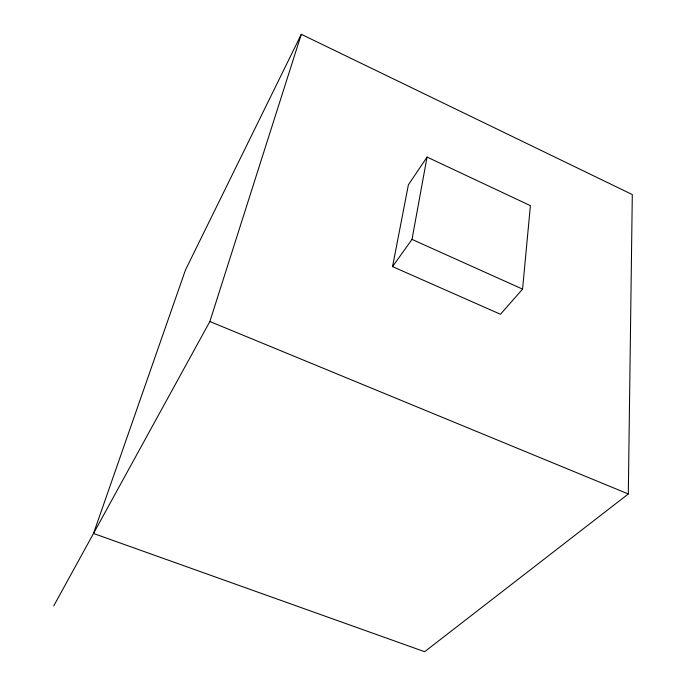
<?xml version="1.0" encoding="UTF-8"?>
<svg xmlns="http://www.w3.org/2000/svg" width="686" height="686" viewBox="0 0 686 686"><rect width="100%" height="100%" fill="white"/><g stroke="black" fill="none" stroke-linecap="round" stroke-linejoin="round"><path stroke-width="1.03" d="M628.307 493.971L632.303 194.567L301.3 34.3L185.477 269.967L93.502 533.468L424.634 651.7L628.307 493.971L209.865 321.52L53.697 605.97M522.561 289.123L530.398 205.654L427.052 157.068L408.384 184.826L392.546 266.614L500.471 314.274L522.561 289.123L412.012 239.397L427.052 157.068M209.865 321.52L301.3 34.3M392.546 266.614L412.012 239.397"/></g></svg>
